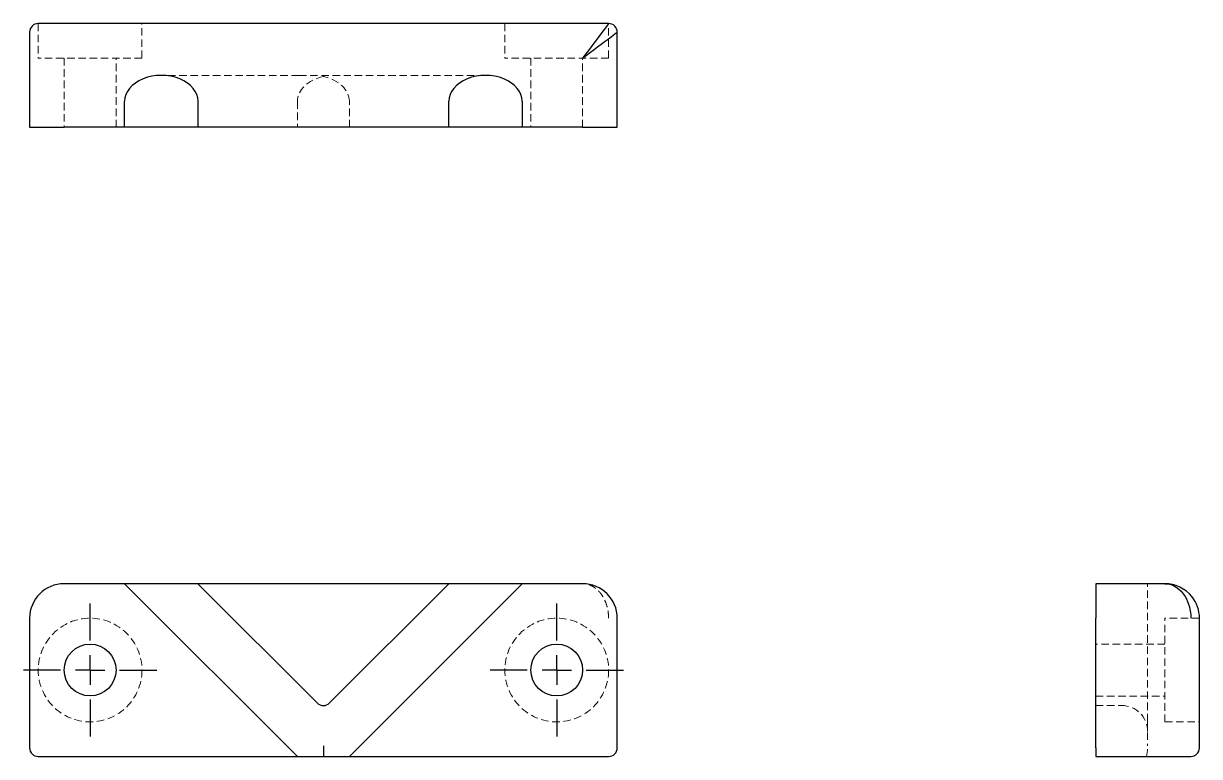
# Model space of a CAD drawing. Header units: millimetres. Extents: x 32 to 232, y 42 to 167.
import ezdxf

# ---------------------------------------------------------------- set-up
doc = ezdxf.new("R2010")
doc.units = ezdxf.units.MM
doc.linetypes.add('HIDDEN', pattern=[1.905, 1.27, -0.635])
doc.layers.add('10', color=7, linetype='Continuous')

# ---------------------------------------------------------------- blocks, each defined once
blk = doc.blocks.new('SW_CENTERMARKSYMBOL_0')
at = {"layer": '10', "color": 0}
for p, q in [((0, 5), (0, 11.31)), ((0, 0), (0, 2.5)), ((-5, 0), (-11.31, 0)), ((0, 0), (-2.5, 0)), ((0, 0), (0, -2.5)), ((0, 0), (2.5, 0)), ((5, 0), (11.31, 0)), ((0, -5), (0, -11.31))]:
    blk.add_line(p, q, dxfattribs=at)
blk = doc.blocks.new('SW_CENTERMARKSYMBOL_1')
at = {"layer": '10', "color": 0}
for p, q in [((0, 5), (0, 11.31)), ((0, 0), (0, 2.5)), ((-5, 0), (-11.31, 0)), ((0, 0), (-2.5, 0)), ((0, 0), (0, -2.5)), ((0, 0), (2.5, 0)), ((5, 0), (11.31, 0)), ((0, -5), (0, -11.31))]:
    blk.add_line(p, q, dxfattribs=at)

msp = doc.modelspace()

# ---------------------------------------------------------------- linework, layer by layer
at = {"color": 7, "linetype": 'Continuous', "lineweight": 25}
for p, q in [((43.33, 166.73), (34.52, 166.73)), ((122.58, 166.73), (43.33, 166.73)), ((131.39, 166.73), (122.58, 166.73)), ((33.06, 165.26), (33.06, 149.12)), ((132.85, 149.12), (132.85, 165.26)), ((49.2, 149.12), (49.2, 153.52)), ((61.65, 153.52), (61.65, 149.12)), ((104.26, 149.12), (104.26, 153.52)), ((116.71, 153.52), (116.71, 149.12)), ((33.06, 149.12), (38.93, 149.12)), ((49.2, 149.12), (38.93, 149.12)), ((61.65, 149.12), (49.2, 149.12)), ((104.26, 149.12), (61.65, 149.12)), ((116.71, 149.12), (104.26, 149.12)), ((126.98, 149.12), (116.71, 149.12)), ((126.98, 149.12), (132.85, 149.12)), ((49.2, 71.6), (38.93, 71.6)), ((78.55, 42.25), (49.2, 71.6)), ((61.65, 71.6), (49.2, 71.6)), ((61.65, 71.6), (81.92, 51.34)), ((104.26, 71.6), (61.65, 71.6)), ((83.99, 51.34), (104.26, 71.6)), ((116.71, 71.6), (87.36, 42.25)), ((116.71, 71.6), (104.26, 71.6)), ((126.98, 71.6), (116.71, 71.6)), ((214.12, 71.6), (214.12, 65.73)), ((225.86, 71.6), (214.12, 71.6)), ((33.06, 65.73), (33.06, 43.72)), ((132.85, 43.72), (132.85, 65.73)), ((214.12, 43.72), (214.12, 65.73)), ((231.73, 56.93), (231.73, 65.73)), ((231.73, 43.72), (231.73, 56.93)), ((82.95, 44.07), (82.95, 42.25)), ((34.52, 42.25), (78.55, 42.25)), ((78.55, 42.25), (82.95, 42.25)), ((82.95, 42.25), (87.36, 42.25)), ((87.36, 42.25), (131.39, 42.25)), ((214.12, 43.72), (214.12, 42.25)), ((214.12, 42.25), (230.26, 42.25))]:
    msp.add_line(p, q, dxfattribs=at)
at = {"color": 7, "linetype": 'HIDDEN', "lineweight": 18}
for p, q in [((34.52, 166.73), (34.52, 160.86)), ((52.14, 160.86), (52.14, 166.73)), ((113.77, 166.73), (113.77, 160.86)), ((131.39, 160.86), (131.39, 166.73)), ((52.14, 160.86), (34.52, 160.86)), ((38.93, 160.86), (38.93, 149.12)), ((47.73, 149.12), (47.73, 160.86)), ((131.39, 160.86), (113.77, 160.86)), ((118.18, 160.86), (118.18, 149.12)), ((126.98, 149.12), (126.98, 160.86)), ((78.8, 157.93), (55.43, 157.93)), ((78.8, 157.93), (87.11, 157.93)), ((82.95, 157.93), (82.95, 157.73)), ((110.48, 157.93), (87.11, 157.93)), ((78.55, 153.52), (78.55, 149.12)), ((87.36, 149.12), (87.36, 153.52)), ((222.93, 48.23), (222.93, 71.6)), ((225.86, 48.12), (225.86, 65.73)), ((231.73, 65.73), (225.86, 65.73)), ((225.86, 61.33), (214.12, 61.33)), ((214.12, 52.52), (225.86, 52.52)), ((214.12, 50.91), (218.52, 50.91)), ((222.93, 48.23), (222.93, 44.07)), ((225.86, 48.12), (231.73, 48.12))]:
    msp.add_line(p, q, dxfattribs=at)
for centre in [(43.33, 56.93), (122.58, 56.93)]:
    msp.add_circle(centre, 8.81, dxfattribs=at)
at = {"color": 7, "linetype": 'Continuous', "lineweight": 25}
for centre in [(43.33, 56.93), (122.58, 56.93)]:
    msp.add_circle(centre, 4.4, dxfattribs=at)
for centre, radius, start, end in [((38.93, 65.73), 5.87, 90, 180), ((126.98, 65.73), 5.87, 0, 90), ((82.95, 52.38), 1.47, 225, 315), ((34.52, 43.72), 1.47, 180, 270), ((131.39, 43.72), 1.47, 270, 0), ((230.26, 43.72), 1.47, 270, 0)]:
    msp.add_arc(centre, radius, start, end, dxfattribs=at)
at = {"color": 7, "linetype": 'HIDDEN', "lineweight": 18}
msp.add_arc((218.52, 46.51), 4.4, 0, 90, dxfattribs=at)
at = {"color": 7, "linetype": 'Continuous', "lineweight": 25}
for centre in [(55.43, 153.52), (110.48, 153.52)]:
    msp.add_ellipse(centre, major_axis=(6.23, 0), ratio=0.707107, start_param=0, end_param=3.141593, dxfattribs=at)
at = {"color": 7, "linetype": 'HIDDEN', "lineweight": 18}
for centre, major_axis, start_param, end_param in [((84.78, 153.52), (-6.23, 0), 5.00964, 6.283185), ((81.13, 153.52), (6.23, 0), 0, 1.273545), ((218.52, 44.07), (0, -6.23), 1.273545, 1.570796)]:
    msp.add_ellipse(centre, major_axis=major_axis, ratio=0.707107, start_param=start_param, end_param=end_param, dxfattribs=at)
at = {"color": 7, "linetype": 'Continuous', "lineweight": 25}
for points in [[(34.52, 166.73), (34.14, 166.73), (33.37, 166.41), (33.06, 165.65), (33.06, 165.26)], [(132.85, 165.26), (132.85, 165.65), (132.54, 166.41), (131.77, 166.73), (131.39, 166.73)]]:
    msp.add_open_spline(points, degree=3, dxfattribs=at)
for points, knots in [([(131.39, 166.73), (131.39, 166.73), (130.58, 165.66), (128.3, 162.62), (126.98, 160.86)], [0, 0, 0, 0, 0.673198, 1.570796, 1.570796, 1.570796, 1.570796]), ([(126.98, 160.86), (128.74, 162.18), (131.78, 164.46), (132.85, 165.26), (132.85, 165.26)], [0, 0, 0, 0, 0.897598, 1.570796, 1.570796, 1.570796, 1.570796]), ([(225.86, 71.6), (227.18, 71.6), (229.46, 70.13), (230.26, 67.05), (230.26, 65.73)], [0, 0, 0, 0, 0.897598, 1.570796, 1.570796, 1.570796, 1.570796]), ([(231.73, 65.73), (231.73, 67.05), (230.66, 70.13), (227.62, 71.6), (225.86, 71.6)], [0, 0, 0, 0, 0.673198, 1.570796, 1.570796, 1.570796, 1.570796])]:
    msp.add_open_spline(points, degree=3, knots=knots, dxfattribs=at)
at = {"color": 7, "linetype": 'HIDDEN', "lineweight": 18}
msp.add_open_spline([(131.39, 65.73), (131.37, 66.1), (131.34, 66.86), (131.08, 67.96), (130.67, 69.01), (130.25, 69.7), (129.91, 70.12), (129.7, 70.35), (129.46, 70.58), (129.19, 70.8), (128.82, 71.07), (128.33, 71.34), (127.94, 71.45), (127.74, 71.51)], degree=3, knots=[0, 0, 0, 0, 0.121276, 0.248466, 0.383723, 0.52884, 0.569942, 0.615419, 0.665296, 0.719595, 0.778331, 0.886079, 1, 1, 1, 1], dxfattribs=at)

# ---------------------------------------------------------------- block references
at = {"layer": '10'}
for name, p in [('SW_CENTERMARKSYMBOL_0', (43.33, 56.93)), ('SW_CENTERMARKSYMBOL_1', (122.58, 56.93))]:
    msp.add_blockref(name, p, dxfattribs=at)

doc.saveas('drawing.dxf')
